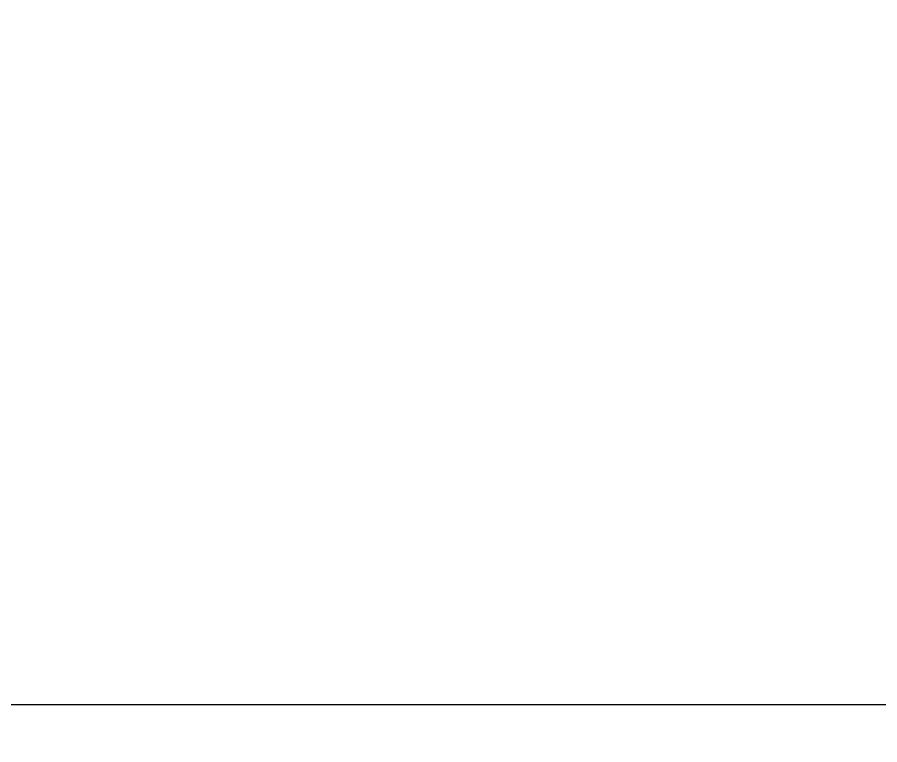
# Model space of a CAD drawing. Header units: millimetres. Extents: x 0 to 42436567, y 0 to 23754735.
# Drawn here: x 41945406 to 42105031, y 23345065 to 23479822 of the extents above; entities that cross this region are included whole.
import ezdxf
from ezdxf import colors
from ezdxf.entities.mleader import LeaderData, LeaderLine
from ezdxf.math import Vec2, Vec3

# ---------------------------------------------------------------- set-up
doc = ezdxf.new("R2010")
doc.units = ezdxf.units.MM
doc.layers.add('В1', color=140, linetype='Continuous', lineweight=40)
doc.styles.add('GOST 2.304', font='GOST_type.ttf')

msp = doc.modelspace()

# ---------------------------------------------------------------- linework, layer by layer
msp.add_lwpolyline([(41358582.367, 23754735.173), (42436566.505, 23754735.173), (42436566.505, 23352488.377), (41358582.367, 23352488.377)], close=True)

# ---------------------------------------------------------------- next in the draw order: leaders
at = {"layer": 'В1', "color": 0, "linetype": 'ByBlock', "lineweight": -3}
ml = msp.add_multileader_mtext('Standard', dxfattribs=at)
ml.set_content('{\\C0;Согласовано}', color=5, style='GOST 2.304')
ml.set_leader_properties(lineweight=-3)
ml.build(insert=Vec2(0, 0))
ml.multileader.update_dxf_attribs({"text_left_attachment_type": 6, "text_right_attachment_type": 6, "dogleg_length": 1, "arrow_head_size": 1250, "scale": 500})
ctx = ml.context
ctx.base_point, ctx.scale, ctx.char_height, ctx.arrow_head_size, ctx.landing_gap_size, ctx.plane_origin = Vec3(42052640.234, 23503216.047), 500, 2500, 1250, 900, Vec3(42071881.624, 23499946.693)
ctx.left_attachment, ctx.right_attachment, ctx.text_align_type = 6, 6, 1
notes = []
notes.append((ctx, [(0, (0, 0, 0), (0, 0), (1, 0), 1, [])]))
ctx.mtext.insert, ctx.mtext.alignment, ctx.mtext.flow_direction = Vec3(42061224.294, 23506216.047), 2, 5
ctx.mtext.has_bg_fill, ctx.mtext.bg_color, ctx.mtext.bg_scale_factor, ctx.mtext.bg_transparency, ctx.mtext.use_window_bg_color = 1, -1027028792, 1.5, 0, 1
for ctx, leaders in notes:
    for number, flags, end, landing, length, lines in leaders:
        leader = LeaderData()
        leader.index, (leader.has_last_leader_line, leader.has_dogleg_vector, leader.attachment_direction) = number, flags
        leader.last_leader_point, leader.dogleg_vector, leader.dogleg_length = Vec3(end), Vec3(landing), length
        for number, points, colour, breaks in lines:
            line = LeaderLine()
            line.index, line.vertices, line.color, line.breaks = number, Vec3.list(points), colors.encode_raw_color(colour), breaks
            leader.lines.append(line)
        ctx.leaders.append(leader)

doc.saveas('drawing.dxf')
